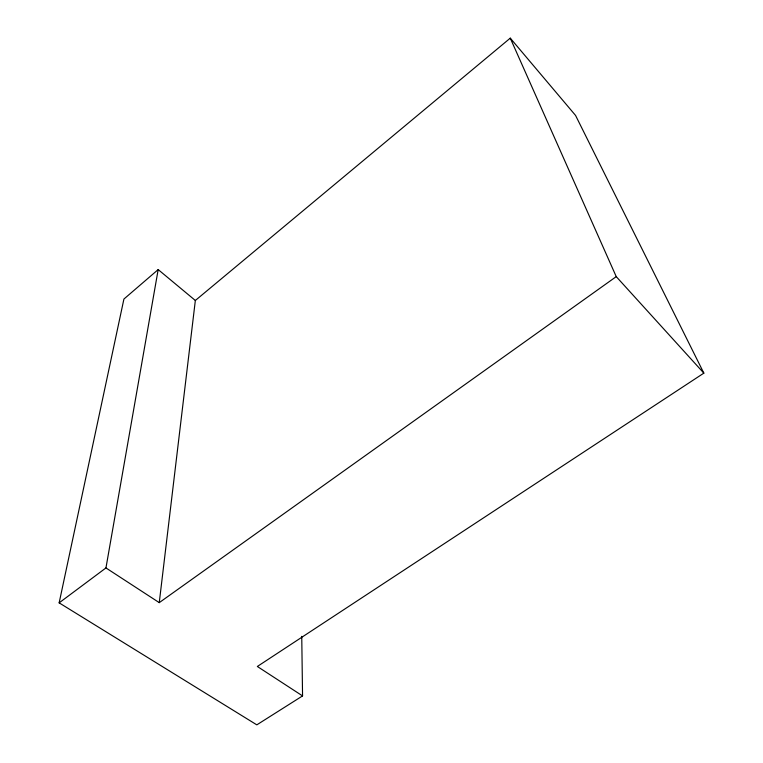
<?xml version="1.0" encoding="UTF-8"?>
<svg xmlns="http://www.w3.org/2000/svg" width="763" height="763" viewBox="0 0 763 763"><rect width="100%" height="100%" fill="white"/><g stroke="black" fill="none" stroke-linecap="round" stroke-linejoin="round"><path stroke-width="1.14" d="M158.179 269.587L105.952 567.939L159.257 602.636L195.338 300.479L510.266 38.15L575.569 115.442L703.848 373.136L257.341 666.48L302.558 695.913L256.816 724.85L59.152 602.856L123.911 299.058L158.179 269.587L195.338 300.479M59.152 602.856L105.952 567.939M159.257 602.636L616.246 276.626L510.266 38.15M616.246 276.626L703.848 373.136M301.747 636.342L302.558 695.913"/></g></svg>
